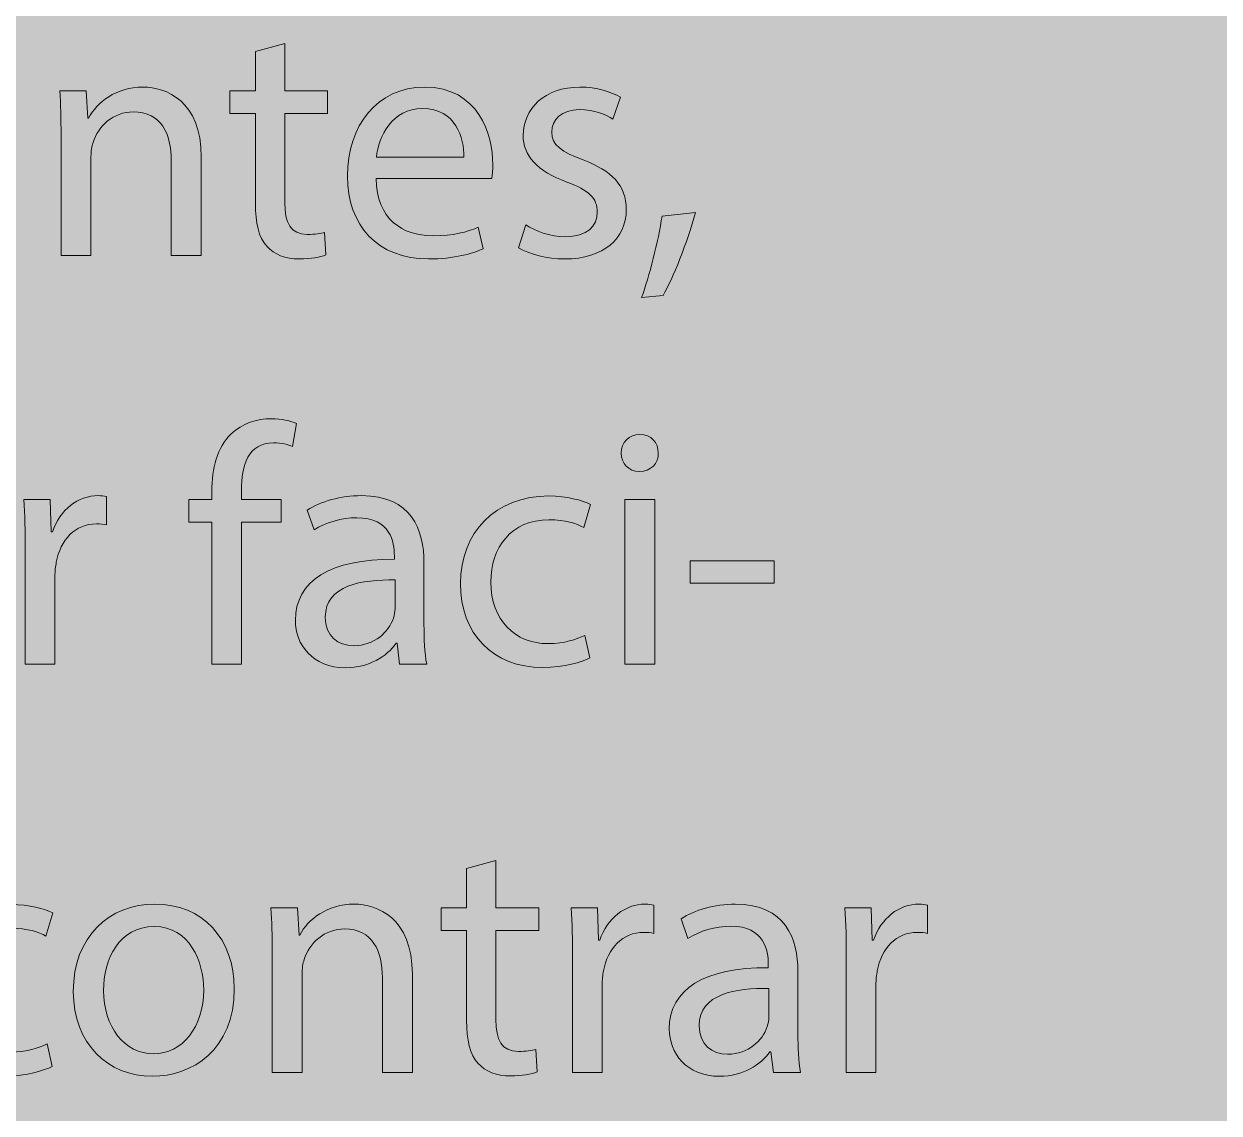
# Model space of a CAD drawing. Header units: inches. Extents: x -507 to 1392, y -754 to 68.
# Drawn here: x -56.38 to -14.26, y -140.87 to -102.48 of the extents above; entities that cross this region are included whole.
import ezdxf

# ---------------------------------------------------------------- set-up
doc = ezdxf.new("R2010")
doc.units = ezdxf.units.IN
doc.header["$MEASUREMENT"] = 0
doc.layers.add('Front', color=7, linetype='Continuous')
picture_1 = doc.add_image_def('image1.png', size_in_pixel=(3301, 2181))
picture_2 = doc.add_image_def('image10.png', size_in_pixel=(3013, 3012))

# ---------------------------------------------------------------- blocks, each defined once
blk = doc.blocks.new('block 3')
at = {"layer": 'Front', "true_color": 0x326699}
h = blk.add_hatch(color=165, dxfattribs=at)
h.dxf.hatch_style = 2
h.paths.add_polyline_path([(-211, -462.1), (-211, 61.249), (581, 61.249), (581, -462.1)])
at = {"layer": 'Front'}
image = blk.add_image(picture_1, insert=(-211, -462.191), size_in_units=(792.24, 523.44), dxfattribs=at)
blk = doc.blocks.new('block 48')
at = {"layer": 'Front', "true_color": 0x231f20}
h = blk.add_hatch(color=250, dxfattribs=at)
h.dxf.hatch_style = 2
edge = h.paths.add_edge_path()
edge.add_spline(control_points=[(-47.19, -103.174), (-47.19, -103.174), (-47.19, -104.841), (-47.19, -104.841), (-47.19, -104.841), (-45.679, -104.841), (-45.679, -104.841), (-45.679, -104.841), (-45.679, -105.644), (-45.679, -105.644), (-45.679, -105.644), (-47.19, -105.644), (-47.19, -105.644), (-47.19, -105.644), (-47.19, -108.774), (-47.19, -108.774), (-47.19, -109.494), (-46.986, -109.902), (-46.398, -109.902), (-46.123, -109.902), (-45.919, -109.866), (-45.787, -109.83), (-45.787, -109.83), (-45.739, -110.622), (-45.739, -110.622), (-45.943, -110.706), (-46.267, -110.766), (-46.674, -110.766), (-47.166, -110.766), (-47.562, -110.609), (-47.814, -110.322), (-48.114, -110.01), (-48.222, -109.494), (-48.222, -108.811), (-48.222, -108.811), (-48.222, -105.644), (-48.222, -105.644), (-48.222, -105.644), (-49.121, -105.644), (-49.121, -105.644), (-49.121, -105.644), (-49.121, -104.841), (-49.121, -104.841), (-49.121, -104.841), (-48.222, -104.841), (-48.222, -104.841), (-48.222, -104.841), (-48.222, -103.45), (-48.222, -103.45), (-48.222, -103.45), (-47.19, -103.174), (-47.19, -103.174)], knot_values=[0, 0, 0, 0, 1, 1, 1, 2, 2, 2, 3, 3, 3, 4, 4, 4, 5, 5, 5, 6, 6, 6, 7, 7, 7, 8, 8, 8, 9, 9, 9, 10, 10, 10, 11, 11, 11, 12, 12, 12, 13, 13, 13, 14, 14, 14, 15, 15, 15, 16, 16, 16, 17, 17, 17, 17], degree=3, periodic=1)
h = blk.add_hatch(color=250, dxfattribs=at)
h.dxf.hatch_style = 2
edge = h.paths.add_edge_path()
edge.add_spline(control_points=[(-55.073, -106.412), (-55.073, -105.812), (-55.085, -105.32), (-55.121, -104.841), (-55.121, -104.841), (-54.186, -104.841), (-54.186, -104.841), (-54.186, -104.841), (-54.126, -105.8), (-54.126, -105.8), (-54.126, -105.8), (-54.102, -105.8), (-54.102, -105.8), (-53.814, -105.249), (-53.142, -104.709), (-52.183, -104.709), (-51.379, -104.709), (-50.132, -105.188), (-50.132, -107.179), (-50.132, -107.179), (-50.132, -110.646), (-50.132, -110.646), (-50.132, -110.646), (-51.188, -110.646), (-51.188, -110.646), (-51.188, -110.646), (-51.188, -107.299), (-51.188, -107.299), (-51.188, -106.364), (-51.535, -105.584), (-52.531, -105.584), (-53.226, -105.584), (-53.766, -106.076), (-53.946, -106.664), (-53.994, -106.795), (-54.018, -106.976), (-54.018, -107.155), (-54.018, -107.155), (-54.018, -110.646), (-54.018, -110.646), (-54.018, -110.646), (-55.073, -110.646), (-55.073, -110.646), (-55.073, -110.646), (-55.073, -106.412), (-55.073, -106.412)], knot_values=[0, 0, 0, 0, 1, 1, 1, 2, 2, 2, 3, 3, 3, 4, 4, 4, 5, 5, 5, 6, 6, 6, 7, 7, 7, 8, 8, 8, 9, 9, 9, 10, 10, 10, 11, 11, 11, 12, 12, 12, 13, 13, 13, 14, 14, 14, 15, 15, 15, 15], degree=3, periodic=1)
h = blk.add_hatch(color=250, dxfattribs=at)
h.dxf.hatch_style = 2
edge = h.paths.add_edge_path()
edge.add_spline(control_points=[(-43.973, -107.935), (-43.949, -109.362), (-43.038, -109.95), (-41.982, -109.95), (-41.227, -109.95), (-40.771, -109.818), (-40.375, -109.65), (-40.375, -109.65), (-40.195, -110.406), (-40.195, -110.406), (-40.567, -110.574), (-41.203, -110.766), (-42.126, -110.766), (-43.914, -110.766), (-44.981, -109.59), (-44.981, -107.839), (-44.981, -106.088), (-43.949, -104.709), (-42.258, -104.709), (-40.363, -104.709), (-39.859, -106.376), (-39.859, -107.443), (-39.859, -107.659), (-39.884, -107.827), (-39.896, -107.935), (-39.896, -107.935), (-43.973, -107.935), (-43.973, -107.935)], knot_values=[0, 0, 0, 0, 1, 1, 1, 2, 2, 2, 3, 3, 3, 4, 4, 4, 5, 5, 5, 6, 6, 6, 7, 7, 7, 8, 8, 8, 9, 9, 9, 9], degree=3, periodic=1)
edge = h.paths.add_edge_path()
edge.add_spline(control_points=[(-40.879, -107.179), (-40.867, -106.508), (-41.155, -105.464), (-42.342, -105.464), (-43.41, -105.464), (-43.877, -106.448), (-43.961, -107.179), (-43.961, -107.179), (-40.879, -107.179), (-40.879, -107.179)], knot_values=[0, 0, 0, 0, 1, 1, 1, 2, 2, 2, 3, 3, 3, 3], degree=3, periodic=1)
h = blk.add_hatch(color=250, dxfattribs=at)
h.dxf.hatch_style = 2
edge = h.paths.add_edge_path()
edge.add_spline(control_points=[(-38.693, -109.566), (-38.381, -109.77), (-37.83, -109.986), (-37.302, -109.986), (-36.534, -109.986), (-36.175, -109.602), (-36.175, -109.123), (-36.175, -108.619), (-36.475, -108.343), (-37.254, -108.055), (-38.297, -107.683), (-38.789, -107.107), (-38.789, -106.412), (-38.789, -105.477), (-38.034, -104.709), (-36.786, -104.709), (-36.199, -104.709), (-35.683, -104.876), (-35.359, -105.068), (-35.359, -105.068), (-35.623, -105.836), (-35.623, -105.836), (-35.851, -105.692), (-36.271, -105.5), (-36.81, -105.5), (-37.434, -105.5), (-37.782, -105.86), (-37.782, -106.292), (-37.782, -106.771), (-37.434, -106.987), (-36.678, -107.275), (-35.671, -107.659), (-35.155, -108.163), (-35.155, -109.026), (-35.155, -110.046), (-35.947, -110.766), (-37.326, -110.766), (-37.961, -110.766), (-38.549, -110.609), (-38.957, -110.37), (-38.957, -110.37), (-38.693, -109.566), (-38.693, -109.566)], knot_values=[0, 0, 0, 0, 1, 1, 1, 2, 2, 2, 3, 3, 3, 4, 4, 4, 5, 5, 5, 6, 6, 6, 7, 7, 7, 8, 8, 8, 9, 9, 9, 10, 10, 10, 11, 11, 11, 12, 12, 12, 13, 13, 13, 14, 14, 14, 14], degree=3, periodic=1)
h = blk.add_hatch(color=250, dxfattribs=at)
h.dxf.hatch_style = 2
edge = h.paths.add_edge_path()
edge.add_spline(control_points=[(-34.613, -112.121), (-34.349, -111.413), (-34.025, -110.13), (-33.893, -109.254), (-33.893, -109.254), (-32.718, -109.134), (-32.718, -109.134), (-32.994, -110.154), (-33.521, -111.485), (-33.857, -112.049), (-33.857, -112.049), (-34.613, -112.121), (-34.613, -112.121)], knot_values=[0, 0, 0, 0, 1, 1, 1, 2, 2, 2, 3, 3, 3, 4, 4, 4, 4], degree=3, periodic=1)
h = blk.add_hatch(color=250, dxfattribs=at)
h.dxf.hatch_style = 2
edge = h.paths.add_edge_path()
edge.add_spline(control_points=[(-49.757, -125.045), (-49.757, -125.045), (-49.757, -120.044), (-49.757, -120.044), (-49.757, -120.044), (-50.573, -120.044), (-50.573, -120.044), (-50.573, -120.044), (-50.573, -119.241), (-50.573, -119.241), (-50.573, -119.241), (-49.757, -119.241), (-49.757, -119.241), (-49.757, -119.241), (-49.757, -118.965), (-49.757, -118.965), (-49.757, -118.149), (-49.577, -117.406), (-49.085, -116.938), (-48.69, -116.554), (-48.162, -116.398), (-47.67, -116.398), (-47.299, -116.398), (-46.975, -116.482), (-46.771, -116.566), (-46.771, -116.566), (-46.915, -117.382), (-46.915, -117.382), (-47.071, -117.31), (-47.287, -117.25), (-47.586, -117.25), (-48.486, -117.25), (-48.714, -118.042), (-48.714, -118.929), (-48.714, -118.929), (-48.714, -119.241), (-48.714, -119.241), (-48.714, -119.241), (-47.311, -119.241), (-47.311, -119.241), (-47.311, -119.241), (-47.311, -120.044), (-47.311, -120.044), (-47.311, -120.044), (-48.714, -120.044), (-48.714, -120.044), (-48.714, -120.044), (-48.714, -125.045), (-48.714, -125.045), (-48.714, -125.045), (-49.757, -125.045), (-49.757, -125.045)], knot_values=[0, 0, 0, 0, 1, 1, 1, 2, 2, 2, 3, 3, 3, 4, 4, 4, 5, 5, 5, 6, 6, 6, 7, 7, 7, 8, 8, 8, 9, 9, 9, 10, 10, 10, 11, 11, 11, 12, 12, 12, 13, 13, 13, 14, 14, 14, 15, 15, 15, 16, 16, 16, 17, 17, 17, 17], degree=3, periodic=1)
h = blk.add_hatch(color=250, dxfattribs=at)
h.dxf.hatch_style = 2
edge = h.paths.add_edge_path()
edge.add_spline(control_points=[(-34.026, -117.609), (-34.014, -117.969), (-34.278, -118.257), (-34.698, -118.257), (-35.07, -118.257), (-35.333, -117.969), (-35.333, -117.609), (-35.333, -117.238), (-35.058, -116.95), (-34.674, -116.95), (-34.278, -116.95), (-34.026, -117.238), (-34.026, -117.609)], knot_values=[0, 0, 0, 0, 1, 1, 1, 2, 2, 2, 3, 3, 3, 4, 4, 4, 4], degree=3, periodic=1)
h.paths.add_polyline_path([(-35.202, -125.045), (-35.202, -119.241), (-34.146, -119.241), (-34.146, -125.045)])
h = blk.add_hatch(color=250, dxfattribs=at)
h.dxf.hatch_style = 2
edge = h.paths.add_edge_path()
edge.add_spline(control_points=[(-56.333, -121.052), (-56.333, -120.368), (-56.345, -119.78), (-56.381, -119.241), (-56.381, -119.241), (-55.458, -119.241), (-55.458, -119.241), (-55.458, -119.241), (-55.421, -120.38), (-55.421, -120.38), (-55.421, -120.38), (-55.374, -120.38), (-55.374, -120.38), (-55.11, -119.601), (-54.474, -119.109), (-53.767, -119.109), (-53.646, -119.109), (-53.562, -119.121), (-53.467, -119.145), (-53.467, -119.145), (-53.467, -120.14), (-53.467, -120.14), (-53.575, -120.116), (-53.683, -120.104), (-53.826, -120.104), (-54.57, -120.104), (-55.098, -120.668), (-55.242, -121.459), (-55.266, -121.604), (-55.29, -121.771), (-55.29, -121.951), (-55.29, -121.951), (-55.29, -125.045), (-55.29, -125.045), (-55.29, -125.045), (-56.333, -125.045), (-56.333, -125.045), (-56.333, -125.045), (-56.333, -121.052), (-56.333, -121.052)], knot_values=[0, 0, 0, 0, 1, 1, 1, 2, 2, 2, 3, 3, 3, 4, 4, 4, 5, 5, 5, 6, 6, 6, 7, 7, 7, 8, 8, 8, 9, 9, 9, 10, 10, 10, 11, 11, 11, 12, 12, 12, 13, 13, 13, 13], degree=3, periodic=1)
h = blk.add_hatch(color=250, dxfattribs=at)
h.dxf.hatch_style = 2
edge = h.paths.add_edge_path()
edge.add_spline(control_points=[(-43.147, -125.045), (-43.147, -125.045), (-43.231, -124.314), (-43.231, -124.314), (-43.231, -124.314), (-43.267, -124.314), (-43.267, -124.314), (-43.591, -124.77), (-44.214, -125.177), (-45.042, -125.177), (-46.217, -125.177), (-46.817, -124.35), (-46.817, -123.51), (-46.817, -122.107), (-45.57, -121.339), (-43.327, -121.352), (-43.327, -121.352), (-43.327, -121.231), (-43.327, -121.231), (-43.327, -120.752), (-43.459, -119.888), (-44.646, -119.888), (-45.186, -119.888), (-45.75, -120.056), (-46.157, -120.32), (-46.157, -120.32), (-46.397, -119.625), (-46.397, -119.625), (-45.917, -119.312), (-45.222, -119.109), (-44.49, -119.109), (-42.715, -119.109), (-42.284, -120.32), (-42.284, -121.483), (-42.284, -121.483), (-42.284, -123.654), (-42.284, -123.654), (-42.284, -124.158), (-42.26, -124.649), (-42.188, -125.045), (-42.188, -125.045), (-43.147, -125.045), (-43.147, -125.045)], knot_values=[0, 0, 0, 0, 1, 1, 1, 2, 2, 2, 3, 3, 3, 4, 4, 4, 5, 5, 5, 6, 6, 6, 7, 7, 7, 8, 8, 8, 9, 9, 9, 10, 10, 10, 11, 11, 11, 12, 12, 12, 13, 13, 13, 14, 14, 14, 14], degree=3, periodic=1)
edge = h.paths.add_edge_path()
edge.add_spline(control_points=[(-43.303, -122.083), (-44.454, -122.059), (-45.762, -122.263), (-45.762, -123.39), (-45.762, -124.074), (-45.306, -124.398), (-44.766, -124.398), (-44.011, -124.398), (-43.531, -123.918), (-43.363, -123.426), (-43.327, -123.318), (-43.303, -123.198), (-43.303, -123.09), (-43.303, -123.09), (-43.303, -122.083), (-43.303, -122.083)], knot_values=[0, 0, 0, 0, 1, 1, 1, 2, 2, 2, 3, 3, 3, 4, 4, 4, 5, 5, 5, 5], degree=3, periodic=1)
h = blk.add_hatch(color=250, dxfattribs=at)
h.dxf.hatch_style = 2
edge = h.paths.add_edge_path()
edge.add_spline(control_points=[(-36.44, -124.83), (-36.716, -124.974), (-37.327, -125.166), (-38.107, -125.166), (-39.858, -125.166), (-40.998, -123.978), (-40.998, -122.203), (-40.998, -120.416), (-39.774, -119.121), (-37.879, -119.121), (-37.255, -119.121), (-36.704, -119.276), (-36.416, -119.42), (-36.416, -119.42), (-36.656, -120.236), (-36.656, -120.236), (-36.908, -120.092), (-37.303, -119.96), (-37.879, -119.96), (-39.21, -119.96), (-39.93, -120.944), (-39.93, -122.155), (-39.93, -123.498), (-39.066, -124.326), (-37.915, -124.326), (-37.315, -124.326), (-36.919, -124.17), (-36.62, -124.038), (-36.62, -124.038), (-36.44, -124.83), (-36.44, -124.83)], knot_values=[0, 0, 0, 0, 1, 1, 1, 2, 2, 2, 3, 3, 3, 4, 4, 4, 5, 5, 5, 6, 6, 6, 7, 7, 7, 8, 8, 8, 9, 9, 9, 10, 10, 10, 10], degree=3, periodic=1)
h = blk.add_hatch(color=250, dxfattribs=at)
h.dxf.hatch_style = 2
h.paths.add_polyline_path([(-29.947, -121.412), (-29.947, -122.191), (-32.909, -122.191), (-32.909, -121.412)])
h = blk.add_hatch(color=250, dxfattribs=at)
h.dxf.hatch_style = 2
edge = h.paths.add_edge_path()
edge.add_spline(control_points=[(-39.75, -131.974), (-39.75, -131.974), (-39.75, -133.641), (-39.75, -133.641), (-39.75, -133.641), (-38.239, -133.641), (-38.239, -133.641), (-38.239, -133.641), (-38.239, -134.444), (-38.239, -134.444), (-38.239, -134.444), (-39.75, -134.444), (-39.75, -134.444), (-39.75, -134.444), (-39.75, -137.574), (-39.75, -137.574), (-39.75, -138.294), (-39.546, -138.702), (-38.958, -138.702), (-38.683, -138.702), (-38.479, -138.666), (-38.347, -138.63), (-38.347, -138.63), (-38.299, -139.421), (-38.299, -139.421), (-38.503, -139.505), (-38.827, -139.565), (-39.234, -139.565), (-39.726, -139.565), (-40.122, -139.409), (-40.374, -139.122), (-40.674, -138.81), (-40.782, -138.294), (-40.782, -137.61), (-40.782, -137.61), (-40.782, -134.444), (-40.782, -134.444), (-40.782, -134.444), (-41.681, -134.444), (-41.681, -134.444), (-41.681, -134.444), (-41.681, -133.641), (-41.681, -133.641), (-41.681, -133.641), (-40.782, -133.641), (-40.782, -133.641), (-40.782, -133.641), (-40.782, -132.25), (-40.782, -132.25), (-40.782, -132.25), (-39.75, -131.974), (-39.75, -131.974)], knot_values=[0, 0, 0, 0, 1, 1, 1, 2, 2, 2, 3, 3, 3, 4, 4, 4, 5, 5, 5, 6, 6, 6, 7, 7, 7, 8, 8, 8, 9, 9, 9, 10, 10, 10, 11, 11, 11, 12, 12, 12, 13, 13, 13, 14, 14, 14, 15, 15, 15, 16, 16, 16, 17, 17, 17, 17], degree=3, periodic=1)
h = blk.add_hatch(color=250, dxfattribs=at)
h.dxf.hatch_style = 2
edge = h.paths.add_edge_path()
edge.add_spline(control_points=[(-48.968, -136.495), (-48.968, -138.642), (-50.455, -139.577), (-51.858, -139.577), (-53.43, -139.577), (-54.641, -138.426), (-54.641, -136.591), (-54.641, -134.648), (-53.37, -133.509), (-51.763, -133.509), (-50.095, -133.509), (-48.968, -134.72), (-48.968, -136.495)], knot_values=[0, 0, 0, 0, 1, 1, 1, 2, 2, 2, 3, 3, 3, 4, 4, 4, 4], degree=3, periodic=1)
edge = h.paths.add_edge_path()
edge.add_spline(control_points=[(-53.574, -136.555), (-53.574, -137.826), (-52.842, -138.786), (-51.811, -138.786), (-50.803, -138.786), (-50.047, -137.838), (-50.047, -136.531), (-50.047, -135.547), (-50.539, -134.3), (-51.787, -134.3), (-53.034, -134.3), (-53.574, -135.452), (-53.574, -136.555)], knot_values=[0, 0, 0, 0, 1, 1, 1, 2, 2, 2, 3, 3, 3, 4, 4, 4, 4], degree=3, periodic=1)
h = blk.add_hatch(color=250, dxfattribs=at)
h.dxf.hatch_style = 2
edge = h.paths.add_edge_path()
edge.add_spline(control_points=[(-47.633, -135.211), (-47.633, -134.612), (-47.646, -134.12), (-47.681, -133.641), (-47.681, -133.641), (-46.746, -133.641), (-46.746, -133.641), (-46.746, -133.641), (-46.686, -134.6), (-46.686, -134.6), (-46.686, -134.6), (-46.662, -134.6), (-46.662, -134.6), (-46.374, -134.048), (-45.702, -133.509), (-44.743, -133.509), (-43.939, -133.509), (-42.692, -133.988), (-42.692, -135.979), (-42.692, -135.979), (-42.692, -139.445), (-42.692, -139.445), (-42.692, -139.445), (-43.748, -139.445), (-43.748, -139.445), (-43.748, -139.445), (-43.748, -136.099), (-43.748, -136.099), (-43.748, -135.164), (-44.095, -134.384), (-45.091, -134.384), (-45.786, -134.384), (-46.326, -134.876), (-46.506, -135.463), (-46.554, -135.595), (-46.578, -135.775), (-46.578, -135.955), (-46.578, -135.955), (-46.578, -139.445), (-46.578, -139.445), (-46.578, -139.445), (-47.633, -139.445), (-47.633, -139.445), (-47.633, -139.445), (-47.633, -135.211), (-47.633, -135.211)], knot_values=[0, 0, 0, 0, 1, 1, 1, 2, 2, 2, 3, 3, 3, 4, 4, 4, 5, 5, 5, 6, 6, 6, 7, 7, 7, 8, 8, 8, 9, 9, 9, 10, 10, 10, 11, 11, 11, 12, 12, 12, 13, 13, 13, 14, 14, 14, 15, 15, 15, 15], degree=3, periodic=1)
h = blk.add_hatch(color=250, dxfattribs=at)
h.dxf.hatch_style = 2
edge = h.paths.add_edge_path()
edge.add_spline(control_points=[(-37.049, -135.452), (-37.049, -134.768), (-37.062, -134.18), (-37.097, -133.641), (-37.097, -133.641), (-36.174, -133.641), (-36.174, -133.641), (-36.174, -133.641), (-36.138, -134.78), (-36.138, -134.78), (-36.138, -134.78), (-36.09, -134.78), (-36.09, -134.78), (-35.826, -134), (-35.19, -133.509), (-34.483, -133.509), (-34.363, -133.509), (-34.279, -133.521), (-34.183, -133.544), (-34.183, -133.544), (-34.183, -134.54), (-34.183, -134.54), (-34.291, -134.516), (-34.399, -134.504), (-34.542, -134.504), (-35.286, -134.504), (-35.814, -135.068), (-35.958, -135.859), (-35.982, -136.003), (-36.006, -136.171), (-36.006, -136.351), (-36.006, -136.351), (-36.006, -139.445), (-36.006, -139.445), (-36.006, -139.445), (-37.049, -139.445), (-37.049, -139.445), (-37.049, -139.445), (-37.049, -135.452), (-37.049, -135.452)], knot_values=[0, 0, 0, 0, 1, 1, 1, 2, 2, 2, 3, 3, 3, 4, 4, 4, 5, 5, 5, 6, 6, 6, 7, 7, 7, 8, 8, 8, 9, 9, 9, 10, 10, 10, 11, 11, 11, 12, 12, 12, 13, 13, 13, 13], degree=3, periodic=1)
h = blk.add_hatch(color=250, dxfattribs=at)
h.dxf.hatch_style = 2
edge = h.paths.add_edge_path()
edge.add_spline(control_points=[(-29.971, -139.445), (-29.971, -139.445), (-30.055, -138.714), (-30.055, -138.714), (-30.055, -138.714), (-30.091, -138.714), (-30.091, -138.714), (-30.415, -139.169), (-31.039, -139.577), (-31.866, -139.577), (-33.042, -139.577), (-33.641, -138.75), (-33.641, -137.91), (-33.641, -136.507), (-32.394, -135.739), (-30.151, -135.751), (-30.151, -135.751), (-30.151, -135.631), (-30.151, -135.631), (-30.151, -135.152), (-30.283, -134.288), (-31.471, -134.288), (-32.01, -134.288), (-32.574, -134.456), (-32.981, -134.72), (-32.981, -134.72), (-33.222, -134.024), (-33.222, -134.024), (-32.742, -133.712), (-32.046, -133.509), (-31.314, -133.509), (-29.54, -133.509), (-29.108, -134.72), (-29.108, -135.883), (-29.108, -135.883), (-29.108, -138.054), (-29.108, -138.054), (-29.108, -138.558), (-29.084, -139.049), (-29.012, -139.445), (-29.012, -139.445), (-29.971, -139.445), (-29.971, -139.445)], knot_values=[0, 0, 0, 0, 1, 1, 1, 2, 2, 2, 3, 3, 3, 4, 4, 4, 5, 5, 5, 6, 6, 6, 7, 7, 7, 8, 8, 8, 9, 9, 9, 10, 10, 10, 11, 11, 11, 12, 12, 12, 13, 13, 13, 14, 14, 14, 14], degree=3, periodic=1)
edge = h.paths.add_edge_path()
edge.add_spline(control_points=[(-30.127, -136.483), (-31.278, -136.459), (-32.586, -136.663), (-32.586, -137.79), (-32.586, -138.474), (-32.13, -138.798), (-31.59, -138.798), (-30.835, -138.798), (-30.355, -138.318), (-30.187, -137.826), (-30.151, -137.718), (-30.127, -137.598), (-30.127, -137.49), (-30.127, -137.49), (-30.127, -136.483), (-30.127, -136.483)], knot_values=[0, 0, 0, 0, 1, 1, 1, 2, 2, 2, 3, 3, 3, 4, 4, 4, 5, 5, 5, 5], degree=3, periodic=1)
h = blk.add_hatch(color=250, dxfattribs=at)
h.dxf.hatch_style = 2
edge = h.paths.add_edge_path()
edge.add_spline(control_points=[(-27.401, -135.452), (-27.401, -134.768), (-27.413, -134.18), (-27.449, -133.641), (-27.449, -133.641), (-26.526, -133.641), (-26.526, -133.641), (-26.526, -133.641), (-26.49, -134.78), (-26.49, -134.78), (-26.49, -134.78), (-26.442, -134.78), (-26.442, -134.78), (-26.178, -134), (-25.542, -133.509), (-24.835, -133.509), (-24.715, -133.509), (-24.631, -133.521), (-24.535, -133.544), (-24.535, -133.544), (-24.535, -134.54), (-24.535, -134.54), (-24.643, -134.516), (-24.751, -134.504), (-24.895, -134.504), (-25.638, -134.504), (-26.166, -135.068), (-26.31, -135.859), (-26.334, -136.003), (-26.358, -136.171), (-26.358, -136.351), (-26.358, -136.351), (-26.358, -139.445), (-26.358, -139.445), (-26.358, -139.445), (-27.401, -139.445), (-27.401, -139.445), (-27.401, -139.445), (-27.401, -135.452), (-27.401, -135.452)], knot_values=[0, 0, 0, 0, 1, 1, 1, 2, 2, 2, 3, 3, 3, 4, 4, 4, 5, 5, 5, 6, 6, 6, 7, 7, 7, 8, 8, 8, 9, 9, 9, 10, 10, 10, 11, 11, 11, 12, 12, 12, 13, 13, 13, 13], degree=3, periodic=1)
h = blk.add_hatch(color=250, dxfattribs=at)
h.dxf.hatch_style = 2
edge = h.paths.add_edge_path()
edge.add_spline(control_points=[(-55.388, -139.229), (-55.664, -139.374), (-56.275, -139.565), (-57.055, -139.565), (-58.806, -139.565), (-59.945, -138.378), (-59.945, -136.603), (-59.945, -134.816), (-58.722, -133.521), (-56.827, -133.521), (-56.203, -133.521), (-55.651, -133.676), (-55.364, -133.82), (-55.364, -133.82), (-55.604, -134.636), (-55.604, -134.636), (-55.855, -134.492), (-56.251, -134.36), (-56.827, -134.36), (-58.158, -134.36), (-58.878, -135.344), (-58.878, -136.555), (-58.878, -137.898), (-58.014, -138.726), (-56.863, -138.726), (-56.263, -138.726), (-55.867, -138.57), (-55.567, -138.438), (-55.567, -138.438), (-55.388, -139.229), (-55.388, -139.229)], knot_values=[0, 0, 0, 0, 1, 1, 1, 2, 2, 2, 3, 3, 3, 4, 4, 4, 5, 5, 5, 6, 6, 6, 7, 7, 7, 8, 8, 8, 9, 9, 9, 10, 10, 10, 10], degree=3, periodic=1)
at = {"layer": 'Front', "lineweight": 0}
for points in [[(-35.202, -125.045), (-35.202, -119.241), (-34.146, -119.241), (-34.146, -125.045), (-35.202, -125.045)], [(-29.947, -121.412), (-29.947, -122.191), (-32.909, -122.191), (-32.909, -121.412), (-29.947, -121.412)]]:
    blk.add_lwpolyline(points, dxfattribs=at)
for points, knots in [([(-47.19, -103.174), (-47.19, -103.174), (-47.19, -104.841), (-47.19, -104.841), (-47.19, -104.841), (-45.679, -104.841), (-45.679, -104.841), (-45.679, -104.841), (-45.679, -105.644), (-45.679, -105.644), (-45.679, -105.644), (-47.19, -105.644), (-47.19, -105.644), (-47.19, -105.644), (-47.19, -108.774), (-47.19, -108.774), (-47.19, -109.494), (-46.986, -109.902), (-46.398, -109.902), (-46.123, -109.902), (-45.919, -109.866), (-45.787, -109.83), (-45.787, -109.83), (-45.739, -110.622), (-45.739, -110.622), (-45.943, -110.706), (-46.267, -110.766), (-46.674, -110.766), (-47.166, -110.766), (-47.562, -110.609), (-47.814, -110.322), (-48.114, -110.01), (-48.222, -109.494), (-48.222, -108.811), (-48.222, -108.811), (-48.222, -105.644), (-48.222, -105.644), (-48.222, -105.644), (-49.121, -105.644), (-49.121, -105.644), (-49.121, -105.644), (-49.121, -104.841), (-49.121, -104.841), (-49.121, -104.841), (-48.222, -104.841), (-48.222, -104.841), (-48.222, -104.841), (-48.222, -103.45), (-48.222, -103.45), (-48.222, -103.45), (-47.19, -103.174), (-47.19, -103.174)], [0, 0, 0, 0, 1, 1, 1, 2, 2, 2, 3, 3, 3, 4, 4, 4, 5, 5, 5, 6, 6, 6, 7, 7, 7, 8, 8, 8, 9, 9, 9, 10, 10, 10, 11, 11, 11, 12, 12, 12, 13, 13, 13, 14, 14, 14, 15, 15, 15, 16, 16, 16, 17, 17, 17, 17]), ([(-55.073, -106.412), (-55.073, -105.812), (-55.085, -105.32), (-55.121, -104.841), (-55.121, -104.841), (-54.186, -104.841), (-54.186, -104.841), (-54.186, -104.841), (-54.126, -105.8), (-54.126, -105.8), (-54.126, -105.8), (-54.102, -105.8), (-54.102, -105.8), (-53.814, -105.249), (-53.142, -104.709), (-52.183, -104.709), (-51.379, -104.709), (-50.132, -105.188), (-50.132, -107.179), (-50.132, -107.179), (-50.132, -110.646), (-50.132, -110.646), (-50.132, -110.646), (-51.188, -110.646), (-51.188, -110.646), (-51.188, -110.646), (-51.188, -107.299), (-51.188, -107.299), (-51.188, -106.364), (-51.535, -105.584), (-52.531, -105.584), (-53.226, -105.584), (-53.766, -106.076), (-53.946, -106.664), (-53.994, -106.795), (-54.018, -106.976), (-54.018, -107.155), (-54.018, -107.155), (-54.018, -110.646), (-54.018, -110.646), (-54.018, -110.646), (-55.073, -110.646), (-55.073, -110.646), (-55.073, -110.646), (-55.073, -106.412), (-55.073, -106.412)], [0, 0, 0, 0, 1, 1, 1, 2, 2, 2, 3, 3, 3, 4, 4, 4, 5, 5, 5, 6, 6, 6, 7, 7, 7, 8, 8, 8, 9, 9, 9, 10, 10, 10, 11, 11, 11, 12, 12, 12, 13, 13, 13, 14, 14, 14, 15, 15, 15, 15]), ([(-43.973, -107.935), (-43.949, -109.362), (-43.038, -109.95), (-41.982, -109.95), (-41.227, -109.95), (-40.771, -109.818), (-40.375, -109.65), (-40.375, -109.65), (-40.195, -110.406), (-40.195, -110.406), (-40.567, -110.574), (-41.203, -110.766), (-42.126, -110.766), (-43.914, -110.766), (-44.981, -109.59), (-44.981, -107.839), (-44.981, -106.088), (-43.949, -104.709), (-42.258, -104.709), (-40.363, -104.709), (-39.859, -106.376), (-39.859, -107.443), (-39.859, -107.659), (-39.884, -107.827), (-39.896, -107.935), (-39.896, -107.935), (-43.973, -107.935), (-43.973, -107.935)], [0, 0, 0, 0, 1, 1, 1, 2, 2, 2, 3, 3, 3, 4, 4, 4, 5, 5, 5, 6, 6, 6, 7, 7, 7, 8, 8, 8, 9, 9, 9, 9]), ([(-38.693, -109.566), (-38.381, -109.77), (-37.83, -109.986), (-37.302, -109.986), (-36.534, -109.986), (-36.175, -109.602), (-36.175, -109.123), (-36.175, -108.619), (-36.475, -108.343), (-37.254, -108.055), (-38.297, -107.683), (-38.789, -107.107), (-38.789, -106.412), (-38.789, -105.477), (-38.034, -104.709), (-36.786, -104.709), (-36.199, -104.709), (-35.683, -104.876), (-35.359, -105.068), (-35.359, -105.068), (-35.623, -105.836), (-35.623, -105.836), (-35.851, -105.692), (-36.271, -105.5), (-36.81, -105.5), (-37.434, -105.5), (-37.782, -105.86), (-37.782, -106.292), (-37.782, -106.771), (-37.434, -106.987), (-36.678, -107.275), (-35.671, -107.659), (-35.155, -108.163), (-35.155, -109.026), (-35.155, -110.046), (-35.947, -110.766), (-37.326, -110.766), (-37.961, -110.766), (-38.549, -110.609), (-38.957, -110.37), (-38.957, -110.37), (-38.693, -109.566), (-38.693, -109.566)], [0, 0, 0, 0, 1, 1, 1, 2, 2, 2, 3, 3, 3, 4, 4, 4, 5, 5, 5, 6, 6, 6, 7, 7, 7, 8, 8, 8, 9, 9, 9, 10, 10, 10, 11, 11, 11, 12, 12, 12, 13, 13, 13, 14, 14, 14, 14]), ([(-40.879, -107.179), (-40.867, -106.508), (-41.155, -105.464), (-42.342, -105.464), (-43.41, -105.464), (-43.877, -106.448), (-43.961, -107.179), (-43.961, -107.179), (-40.879, -107.179), (-40.879, -107.179)], [0, 0, 0, 0, 1, 1, 1, 2, 2, 2, 3, 3, 3, 3]), ([(-34.613, -112.121), (-34.349, -111.413), (-34.025, -110.13), (-33.893, -109.254), (-33.893, -109.254), (-32.718, -109.134), (-32.718, -109.134), (-32.994, -110.154), (-33.521, -111.485), (-33.857, -112.049), (-33.857, -112.049), (-34.613, -112.121), (-34.613, -112.121)], [0, 0, 0, 0, 1, 1, 1, 2, 2, 2, 3, 3, 3, 4, 4, 4, 4]), ([(-49.757, -125.045), (-49.757, -125.045), (-49.757, -120.044), (-49.757, -120.044), (-49.757, -120.044), (-50.573, -120.044), (-50.573, -120.044), (-50.573, -120.044), (-50.573, -119.241), (-50.573, -119.241), (-50.573, -119.241), (-49.757, -119.241), (-49.757, -119.241), (-49.757, -119.241), (-49.757, -118.965), (-49.757, -118.965), (-49.757, -118.149), (-49.577, -117.406), (-49.085, -116.938), (-48.69, -116.554), (-48.162, -116.398), (-47.67, -116.398), (-47.299, -116.398), (-46.975, -116.482), (-46.771, -116.566), (-46.771, -116.566), (-46.915, -117.382), (-46.915, -117.382), (-47.071, -117.31), (-47.287, -117.25), (-47.586, -117.25), (-48.486, -117.25), (-48.714, -118.042), (-48.714, -118.929), (-48.714, -118.929), (-48.714, -119.241), (-48.714, -119.241), (-48.714, -119.241), (-47.311, -119.241), (-47.311, -119.241), (-47.311, -119.241), (-47.311, -120.044), (-47.311, -120.044), (-47.311, -120.044), (-48.714, -120.044), (-48.714, -120.044), (-48.714, -120.044), (-48.714, -125.045), (-48.714, -125.045), (-48.714, -125.045), (-49.757, -125.045), (-49.757, -125.045)], [0, 0, 0, 0, 1, 1, 1, 2, 2, 2, 3, 3, 3, 4, 4, 4, 5, 5, 5, 6, 6, 6, 7, 7, 7, 8, 8, 8, 9, 9, 9, 10, 10, 10, 11, 11, 11, 12, 12, 12, 13, 13, 13, 14, 14, 14, 15, 15, 15, 16, 16, 16, 17, 17, 17, 17]), ([(-34.026, -117.609), (-34.014, -117.969), (-34.278, -118.257), (-34.698, -118.257), (-35.07, -118.257), (-35.333, -117.969), (-35.333, -117.609), (-35.333, -117.238), (-35.058, -116.95), (-34.674, -116.95), (-34.278, -116.95), (-34.026, -117.238), (-34.026, -117.609)], [0, 0, 0, 0, 1, 1, 1, 2, 2, 2, 3, 3, 3, 4, 4, 4, 4]), ([(-56.333, -121.052), (-56.333, -120.368), (-56.345, -119.78), (-56.381, -119.241), (-56.381, -119.241), (-55.458, -119.241), (-55.458, -119.241), (-55.458, -119.241), (-55.421, -120.38), (-55.421, -120.38), (-55.421, -120.38), (-55.374, -120.38), (-55.374, -120.38), (-55.11, -119.601), (-54.474, -119.109), (-53.767, -119.109), (-53.646, -119.109), (-53.562, -119.121), (-53.467, -119.145), (-53.467, -119.145), (-53.467, -120.14), (-53.467, -120.14), (-53.575, -120.116), (-53.683, -120.104), (-53.826, -120.104), (-54.57, -120.104), (-55.098, -120.668), (-55.242, -121.459), (-55.266, -121.604), (-55.29, -121.771), (-55.29, -121.951), (-55.29, -121.951), (-55.29, -125.045), (-55.29, -125.045), (-55.29, -125.045), (-56.333, -125.045), (-56.333, -125.045), (-56.333, -125.045), (-56.333, -121.052), (-56.333, -121.052)], [0, 0, 0, 0, 1, 1, 1, 2, 2, 2, 3, 3, 3, 4, 4, 4, 5, 5, 5, 6, 6, 6, 7, 7, 7, 8, 8, 8, 9, 9, 9, 10, 10, 10, 11, 11, 11, 12, 12, 12, 13, 13, 13, 13]), ([(-43.147, -125.045), (-43.147, -125.045), (-43.231, -124.314), (-43.231, -124.314), (-43.231, -124.314), (-43.267, -124.314), (-43.267, -124.314), (-43.591, -124.77), (-44.214, -125.177), (-45.042, -125.177), (-46.217, -125.177), (-46.817, -124.35), (-46.817, -123.51), (-46.817, -122.107), (-45.57, -121.339), (-43.327, -121.352), (-43.327, -121.352), (-43.327, -121.231), (-43.327, -121.231), (-43.327, -120.752), (-43.459, -119.888), (-44.646, -119.888), (-45.186, -119.888), (-45.75, -120.056), (-46.157, -120.32), (-46.157, -120.32), (-46.397, -119.625), (-46.397, -119.625), (-45.917, -119.312), (-45.222, -119.109), (-44.49, -119.109), (-42.715, -119.109), (-42.284, -120.32), (-42.284, -121.483), (-42.284, -121.483), (-42.284, -123.654), (-42.284, -123.654), (-42.284, -124.158), (-42.26, -124.649), (-42.188, -125.045), (-42.188, -125.045), (-43.147, -125.045), (-43.147, -125.045)], [0, 0, 0, 0, 1, 1, 1, 2, 2, 2, 3, 3, 3, 4, 4, 4, 5, 5, 5, 6, 6, 6, 7, 7, 7, 8, 8, 8, 9, 9, 9, 10, 10, 10, 11, 11, 11, 12, 12, 12, 13, 13, 13, 14, 14, 14, 14]), ([(-36.44, -124.83), (-36.716, -124.974), (-37.327, -125.166), (-38.107, -125.166), (-39.858, -125.166), (-40.998, -123.978), (-40.998, -122.203), (-40.998, -120.416), (-39.774, -119.121), (-37.879, -119.121), (-37.255, -119.121), (-36.704, -119.276), (-36.416, -119.42), (-36.416, -119.42), (-36.656, -120.236), (-36.656, -120.236), (-36.908, -120.092), (-37.303, -119.96), (-37.879, -119.96), (-39.21, -119.96), (-39.93, -120.944), (-39.93, -122.155), (-39.93, -123.498), (-39.066, -124.326), (-37.915, -124.326), (-37.315, -124.326), (-36.919, -124.17), (-36.62, -124.038), (-36.62, -124.038), (-36.44, -124.83), (-36.44, -124.83)], [0, 0, 0, 0, 1, 1, 1, 2, 2, 2, 3, 3, 3, 4, 4, 4, 5, 5, 5, 6, 6, 6, 7, 7, 7, 8, 8, 8, 9, 9, 9, 10, 10, 10, 10]), ([(-43.303, -122.083), (-44.454, -122.059), (-45.762, -122.263), (-45.762, -123.39), (-45.762, -124.074), (-45.306, -124.398), (-44.766, -124.398), (-44.011, -124.398), (-43.531, -123.918), (-43.363, -123.426), (-43.327, -123.318), (-43.303, -123.198), (-43.303, -123.09), (-43.303, -123.09), (-43.303, -122.083), (-43.303, -122.083)], [0, 0, 0, 0, 1, 1, 1, 2, 2, 2, 3, 3, 3, 4, 4, 4, 5, 5, 5, 5]), ([(-39.75, -131.974), (-39.75, -131.974), (-39.75, -133.641), (-39.75, -133.641), (-39.75, -133.641), (-38.239, -133.641), (-38.239, -133.641), (-38.239, -133.641), (-38.239, -134.444), (-38.239, -134.444), (-38.239, -134.444), (-39.75, -134.444), (-39.75, -134.444), (-39.75, -134.444), (-39.75, -137.574), (-39.75, -137.574), (-39.75, -138.294), (-39.546, -138.702), (-38.958, -138.702), (-38.683, -138.702), (-38.479, -138.666), (-38.347, -138.63), (-38.347, -138.63), (-38.299, -139.421), (-38.299, -139.421), (-38.503, -139.505), (-38.827, -139.565), (-39.234, -139.565), (-39.726, -139.565), (-40.122, -139.409), (-40.374, -139.122), (-40.674, -138.81), (-40.782, -138.294), (-40.782, -137.61), (-40.782, -137.61), (-40.782, -134.444), (-40.782, -134.444), (-40.782, -134.444), (-41.681, -134.444), (-41.681, -134.444), (-41.681, -134.444), (-41.681, -133.641), (-41.681, -133.641), (-41.681, -133.641), (-40.782, -133.641), (-40.782, -133.641), (-40.782, -133.641), (-40.782, -132.25), (-40.782, -132.25), (-40.782, -132.25), (-39.75, -131.974), (-39.75, -131.974)], [0, 0, 0, 0, 1, 1, 1, 2, 2, 2, 3, 3, 3, 4, 4, 4, 5, 5, 5, 6, 6, 6, 7, 7, 7, 8, 8, 8, 9, 9, 9, 10, 10, 10, 11, 11, 11, 12, 12, 12, 13, 13, 13, 14, 14, 14, 15, 15, 15, 16, 16, 16, 17, 17, 17, 17]), ([(-48.968, -136.495), (-48.968, -138.642), (-50.455, -139.577), (-51.858, -139.577), (-53.43, -139.577), (-54.641, -138.426), (-54.641, -136.591), (-54.641, -134.648), (-53.37, -133.509), (-51.763, -133.509), (-50.095, -133.509), (-48.968, -134.72), (-48.968, -136.495)], [0, 0, 0, 0, 1, 1, 1, 2, 2, 2, 3, 3, 3, 4, 4, 4, 4]), ([(-47.633, -135.211), (-47.633, -134.612), (-47.646, -134.12), (-47.681, -133.641), (-47.681, -133.641), (-46.746, -133.641), (-46.746, -133.641), (-46.746, -133.641), (-46.686, -134.6), (-46.686, -134.6), (-46.686, -134.6), (-46.662, -134.6), (-46.662, -134.6), (-46.374, -134.048), (-45.702, -133.509), (-44.743, -133.509), (-43.939, -133.509), (-42.692, -133.988), (-42.692, -135.979), (-42.692, -135.979), (-42.692, -139.445), (-42.692, -139.445), (-42.692, -139.445), (-43.748, -139.445), (-43.748, -139.445), (-43.748, -139.445), (-43.748, -136.099), (-43.748, -136.099), (-43.748, -135.164), (-44.095, -134.384), (-45.091, -134.384), (-45.786, -134.384), (-46.326, -134.876), (-46.506, -135.463), (-46.554, -135.595), (-46.578, -135.775), (-46.578, -135.955), (-46.578, -135.955), (-46.578, -139.445), (-46.578, -139.445), (-46.578, -139.445), (-47.633, -139.445), (-47.633, -139.445), (-47.633, -139.445), (-47.633, -135.211), (-47.633, -135.211)], [0, 0, 0, 0, 1, 1, 1, 2, 2, 2, 3, 3, 3, 4, 4, 4, 5, 5, 5, 6, 6, 6, 7, 7, 7, 8, 8, 8, 9, 9, 9, 10, 10, 10, 11, 11, 11, 12, 12, 12, 13, 13, 13, 14, 14, 14, 15, 15, 15, 15]), ([(-37.049, -135.452), (-37.049, -134.768), (-37.062, -134.18), (-37.097, -133.641), (-37.097, -133.641), (-36.174, -133.641), (-36.174, -133.641), (-36.174, -133.641), (-36.138, -134.78), (-36.138, -134.78), (-36.138, -134.78), (-36.09, -134.78), (-36.09, -134.78), (-35.826, -134), (-35.19, -133.509), (-34.483, -133.509), (-34.363, -133.509), (-34.279, -133.521), (-34.183, -133.544), (-34.183, -133.544), (-34.183, -134.54), (-34.183, -134.54), (-34.291, -134.516), (-34.399, -134.504), (-34.542, -134.504), (-35.286, -134.504), (-35.814, -135.068), (-35.958, -135.859), (-35.982, -136.003), (-36.006, -136.171), (-36.006, -136.351), (-36.006, -136.351), (-36.006, -139.445), (-36.006, -139.445), (-36.006, -139.445), (-37.049, -139.445), (-37.049, -139.445), (-37.049, -139.445), (-37.049, -135.452), (-37.049, -135.452)], [0, 0, 0, 0, 1, 1, 1, 2, 2, 2, 3, 3, 3, 4, 4, 4, 5, 5, 5, 6, 6, 6, 7, 7, 7, 8, 8, 8, 9, 9, 9, 10, 10, 10, 11, 11, 11, 12, 12, 12, 13, 13, 13, 13]), ([(-29.971, -139.445), (-29.971, -139.445), (-30.055, -138.714), (-30.055, -138.714), (-30.055, -138.714), (-30.091, -138.714), (-30.091, -138.714), (-30.415, -139.169), (-31.039, -139.577), (-31.866, -139.577), (-33.042, -139.577), (-33.641, -138.75), (-33.641, -137.91), (-33.641, -136.507), (-32.394, -135.739), (-30.151, -135.751), (-30.151, -135.751), (-30.151, -135.631), (-30.151, -135.631), (-30.151, -135.152), (-30.283, -134.288), (-31.471, -134.288), (-32.01, -134.288), (-32.574, -134.456), (-32.981, -134.72), (-32.981, -134.72), (-33.222, -134.024), (-33.222, -134.024), (-32.742, -133.712), (-32.046, -133.509), (-31.314, -133.509), (-29.54, -133.509), (-29.108, -134.72), (-29.108, -135.883), (-29.108, -135.883), (-29.108, -138.054), (-29.108, -138.054), (-29.108, -138.558), (-29.084, -139.049), (-29.012, -139.445), (-29.012, -139.445), (-29.971, -139.445), (-29.971, -139.445)], [0, 0, 0, 0, 1, 1, 1, 2, 2, 2, 3, 3, 3, 4, 4, 4, 5, 5, 5, 6, 6, 6, 7, 7, 7, 8, 8, 8, 9, 9, 9, 10, 10, 10, 11, 11, 11, 12, 12, 12, 13, 13, 13, 14, 14, 14, 14]), ([(-27.401, -135.452), (-27.401, -134.768), (-27.413, -134.18), (-27.449, -133.641), (-27.449, -133.641), (-26.526, -133.641), (-26.526, -133.641), (-26.526, -133.641), (-26.49, -134.78), (-26.49, -134.78), (-26.49, -134.78), (-26.442, -134.78), (-26.442, -134.78), (-26.178, -134), (-25.542, -133.509), (-24.835, -133.509), (-24.715, -133.509), (-24.631, -133.521), (-24.535, -133.544), (-24.535, -133.544), (-24.535, -134.54), (-24.535, -134.54), (-24.643, -134.516), (-24.751, -134.504), (-24.895, -134.504), (-25.638, -134.504), (-26.166, -135.068), (-26.31, -135.859), (-26.334, -136.003), (-26.358, -136.171), (-26.358, -136.351), (-26.358, -136.351), (-26.358, -139.445), (-26.358, -139.445), (-26.358, -139.445), (-27.401, -139.445), (-27.401, -139.445), (-27.401, -139.445), (-27.401, -135.452), (-27.401, -135.452)], [0, 0, 0, 0, 1, 1, 1, 2, 2, 2, 3, 3, 3, 4, 4, 4, 5, 5, 5, 6, 6, 6, 7, 7, 7, 8, 8, 8, 9, 9, 9, 10, 10, 10, 11, 11, 11, 12, 12, 12, 13, 13, 13, 13]), ([(-55.388, -139.229), (-55.664, -139.374), (-56.275, -139.565), (-57.055, -139.565), (-58.806, -139.565), (-59.945, -138.378), (-59.945, -136.603), (-59.945, -134.816), (-58.722, -133.521), (-56.827, -133.521), (-56.203, -133.521), (-55.651, -133.676), (-55.364, -133.82), (-55.364, -133.82), (-55.604, -134.636), (-55.604, -134.636), (-55.855, -134.492), (-56.251, -134.36), (-56.827, -134.36), (-58.158, -134.36), (-58.878, -135.344), (-58.878, -136.555), (-58.878, -137.898), (-58.014, -138.726), (-56.863, -138.726), (-56.263, -138.726), (-55.867, -138.57), (-55.567, -138.438), (-55.567, -138.438), (-55.388, -139.229), (-55.388, -139.229)], [0, 0, 0, 0, 1, 1, 1, 2, 2, 2, 3, 3, 3, 4, 4, 4, 5, 5, 5, 6, 6, 6, 7, 7, 7, 8, 8, 8, 9, 9, 9, 10, 10, 10, 10]), ([(-53.574, -136.555), (-53.574, -137.826), (-52.842, -138.786), (-51.811, -138.786), (-50.803, -138.786), (-50.047, -137.838), (-50.047, -136.531), (-50.047, -135.547), (-50.539, -134.3), (-51.787, -134.3), (-53.034, -134.3), (-53.574, -135.452), (-53.574, -136.555)], [0, 0, 0, 0, 1, 1, 1, 2, 2, 2, 3, 3, 3, 4, 4, 4, 4]), ([(-30.127, -136.483), (-31.278, -136.459), (-32.586, -136.663), (-32.586, -137.79), (-32.586, -138.474), (-32.13, -138.798), (-31.59, -138.798), (-30.835, -138.798), (-30.355, -138.318), (-30.187, -137.826), (-30.151, -137.718), (-30.127, -137.598), (-30.127, -137.49), (-30.127, -137.49), (-30.127, -136.483), (-30.127, -136.483)], [0, 0, 0, 0, 1, 1, 1, 2, 2, 2, 3, 3, 3, 4, 4, 4, 5, 5, 5, 5])]:
    blk.add_open_spline(points, degree=3, knots=knots, dxfattribs=at)

msp = doc.modelspace()

# ---------------------------------------------------------------- block references
at = {"layer": 'Front'}
for name in ['block 3', 'block 48']:
    msp.add_blockref(name, (0, 0), dxfattribs=at)

# ---------------------------------------------------------------- pictures from other files: only their frames are drawn
image = msp.add_image(picture_2, insert=(-506.916, -754.387), size_in_units=(723.12, 722.88), dxfattribs=at)

doc.saveas('drawing.dxf')
